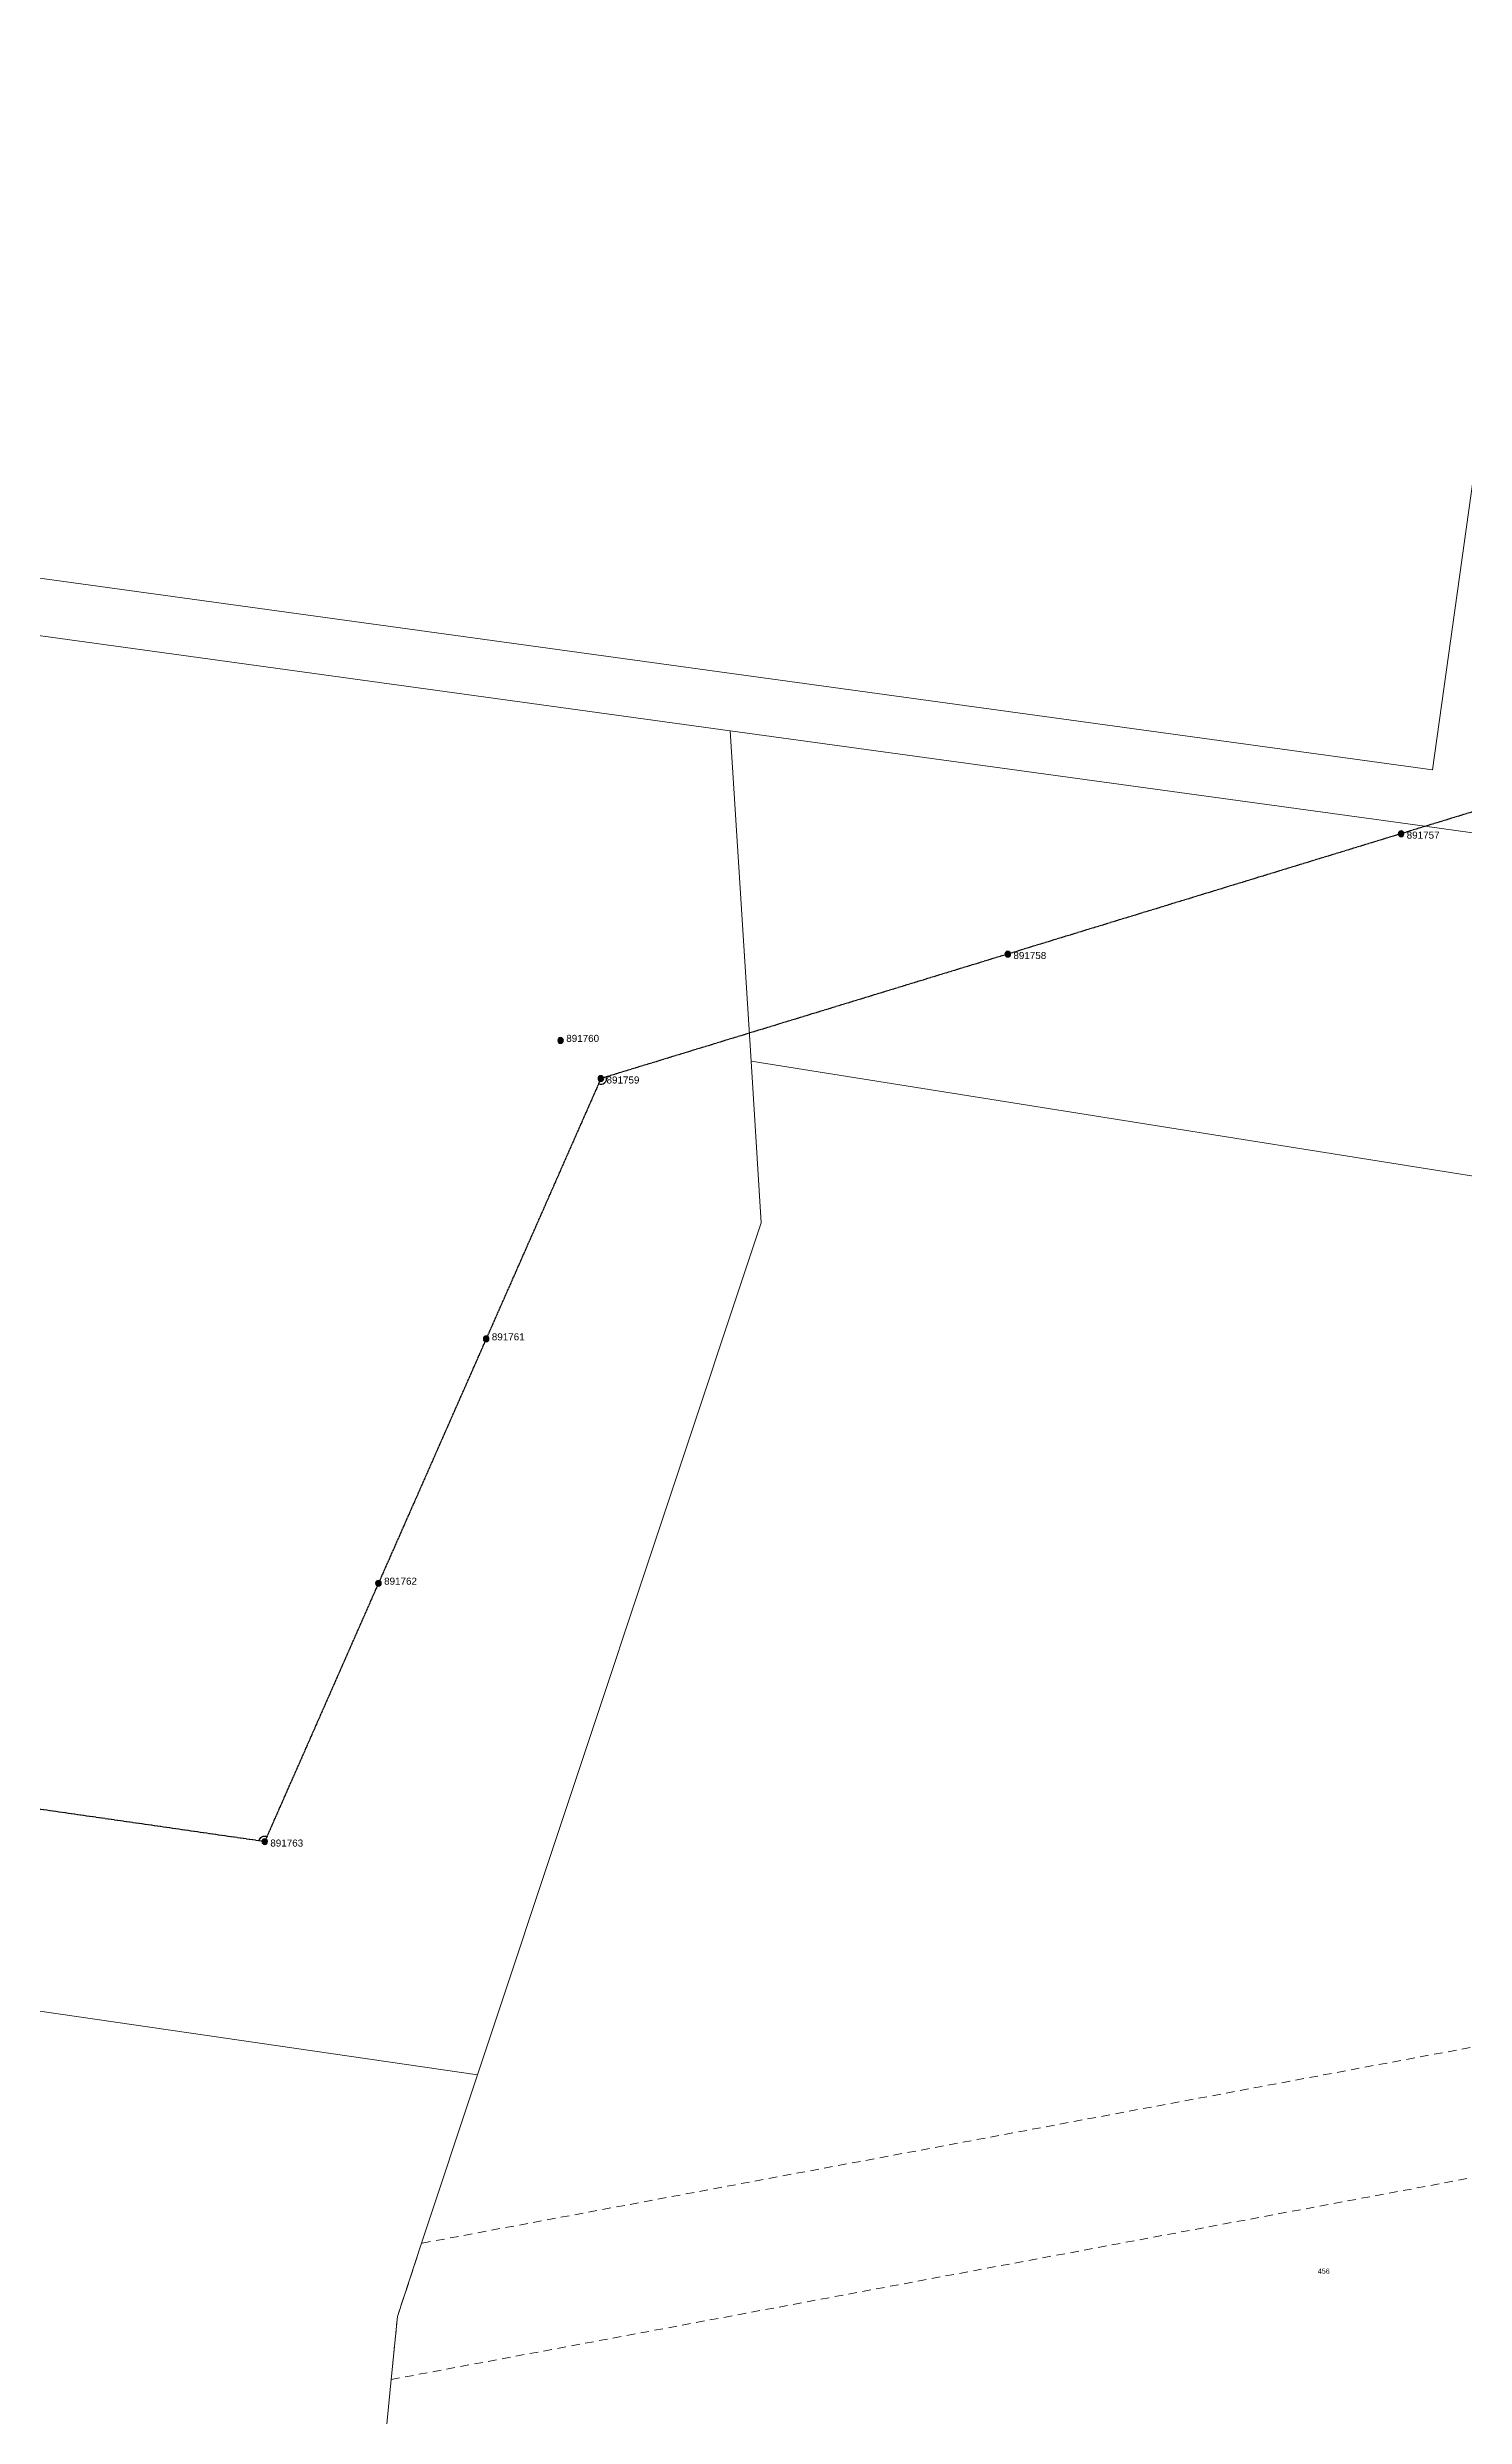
# Model space of a CAD drawing. Header units: metres. Extents: x 231386 to 238683, y 6156973 to 6161532.
# Drawn here: x 232602 to 233105, y 6157718 to 6158557 of the extents above; entities that cross this region are included whole.
import ezdxf
from ezdxf.enums import TextEntityAlignment as Align

# ---------------------------------------------------------------- set-up
doc = ezdxf.new("R2010")
doc.units = ezdxf.units.M
doc.linetypes.add('Cable Exist OH', pattern=[1, 1, 0])
doc.linetypes.add('Dash', pattern=[5, 3, -2])
doc.layers.get('0').update_dxf_attribs({"color": 6})
doc.layers.add('Cadastre Easements_SP_EXT', color=8, linetype='Continuous', lineweight=5)
doc.layers.add('Cadastre Land Parcels_SP_EXT', color=8, linetype='Continuous', lineweight=5)
doc.layers.add('Mains_HV_EXT', color=7, linetype='Continuous')
doc.layers.add('SupportsOH_SP_TR_HV_LV_SL_EXT', color=7, linetype='Continuous')
doc.styles.add('POLE_LABEL', font='arial.ttf')
doc.styles.get("Standard").update_dxf_attribs({"font": 'arial.ttf'})

# ---------------------------------------------------------------- blocks, each defined once
blk = doc.blocks.new('POLE_EXT')
blk.add_hatch(color=256).paths.add_polyline_path([(-1, 0, 1), (1, 0, 1)])
blk.add_lwpolyline([(-1, 0, 1), (1, 0, 1)], format="xyb", close=True)
for tag, height, flags, p in [('pNumber', 2.5, 8, (-17.84, 2.07)), ('OWNED_BY', 0.2, 9, (1.35, -0.4)), ('SPECIAL_USE', 0.2, 9, (1.35, -0.8)), ('STATE', 0.2, 9, (1.35, -1)), ('cLV', 0.2, 9, (1.35, -1.4)), ('hDepth', 0.2, 9, (1.35, -1.6)), ('hDia', 0.2, 9, (1.35, -1.8)), ('cHV', 0.2, 9, (1.35, -2)), ('cLinedev', 0.2, 9, (1.35, -3.4)), ('pExisting', 0.2, 9, (1.35, -3.8)), ('pFooting', 0.2, 9, (1.35, -4.4)), ('pNew', 0.2, 9, (1.35, -4.6)), ('pRelocate', 0.2, 9, (1.35, -5)), ('pRemove', 0.2, 9, (1.35, -5.2)), ('pReplace', 0.2, 9, (1.35, -5.4)), ('pStay', 0.2, 9, (1.35, -5.6)), ('pType', 0.2, 9, (1.35, -5.8)), ('cspan', 0.2, 9, (1.35, -6)), ('STREETNAME', 0.2, 9, (1.35, -6.2)), ('SUBURB', 0.2, 9, (1.35, -6.4)), ('OPERATED_BY', 0.2, 9, (1.36, -7.01)), ('PARENT', 0.2, 9, (1.35, -0.6)), ('USAGE', 0.2, 9, (1.35, -1.2)), ('LBRACKET', 0.2, 9, (1.35, -2.2)), ('LExisting', 0.2, 9, (1.35, -2.4)), ('LANTNUMBER', 0.2, 9, (1.35, -2.6)), ('LOther', 0.2, 9, (1.35, -2.8)), ('LRemove', 0.2, 9, (1.35, -3)), ('LEGEND', 0.2, 9, (1.35, -3.2)), ('LOCATION', 0.2, 9, (1.35, -3.6)), ('PFNUMBER', 0.2, 9, (1.35, -4)), ('NEWPFNUMBER', 0.2, 9, (1.35, -4.2)), ('NOTES', 0.2, 9, (1.35, -6.6)), ('MAINTAINED_BY', 0.2, 9, (1.36, -6.81))]:
    blk.add_attdef(tag, text='', height=height, dxfattribs=dict(flags=flags)).set_placement(p, align=Align.MIDDLE_LEFT)
at = {"style": 'POLE_LABEL'}
for tag, height, flags, p in [('STRUCTURE_PLANT_NUMBER', 0.2, 9, (1.35, 0.03)), ('ASSET_NUM', 2.5, 8, (2, 2)), ('STREET_CODE', 0.2, 9, (1.35, -0.2))]:
    blk.add_attdef(tag, text='', height=height, dxfattribs=dict(at, flags=flags)).set_placement(p, align=Align.MIDDLE_LEFT)
at = {"flags": 1}
blk.add_attdef('Z', (1.35, -7.33), '', height=0.2, dxfattribs=at)

msp = doc.modelspace()

# ---------------------------------------------------------------- linework, layer by layer
at = {"layer": 'Cadastre Easements_SP_EXT', "linetype": 'Dash'}
msp.add_lwpolyline([(233516.97, 6157878.8), (233524.39, 6157926.42), (232734.77, 6157779.08), (232726.17, 6157753.07), (232723.97, 6157730.8), (233516.97, 6157878.8)], close=True, dxfattribs=at)
at = {"layer": 'Cadastre Land Parcels_SP_EXT', "linetype": 'Continuous'}
for points in [[(233242.45, 6159092.57), (232439.02, 6159208.74), (232348.24, 6158557.1), (232210.82, 6158573.31), (232189.15, 6158425.79), (232842.99, 6158335.73), (233093.19, 6158301.34), (233126.06, 6158536.11), (233143.21, 6158658.56), (233162.28, 6158794.78), (233185.09, 6158957.22), (233223.42, 6158951.34), (233242.45, 6159092.57)], [(232844.23, 6158315.22), (232186.25, 6158405.83), (232130.36, 6158025.23), (232127.45, 6158005.27), (232116.66, 6157931.57), (232754.59, 6157838.73), (232855.16, 6158140.77), (232851.57, 6158198.07), (232844.23, 6158315.22)], [(233107.42, 6158278.99), (233090.47, 6158281.39), (232844.23, 6158315.22), (232851.57, 6158198.07), (233224.29, 6158138.81), (233107.42, 6158278.99)], [(233421.96, 6157269.91), (233516.97, 6157878.8), (233524.39, 6157926.42), (233546.29, 6158066.63), (233251.33, 6158114.17), (233243.86, 6158115.39), (233224.29, 6158138.81), (232851.57, 6158198.07), (232855.16, 6158140.77), (232754.59, 6157838.73), (232734.77, 6157779.08), (232726.17, 6157753.07), (232723.97, 6157730.8), (232703.19, 6157517.78), (232783.18, 6157457.26), (232825.04, 6157332.56), (232841.98, 6157329.95), (233417.57, 6157241.14), (233421.96, 6157269.91)]]:
    msp.add_lwpolyline(points, close=True, dxfattribs=at)
for points in [[(233126.06, 6158536.11), (233093.19, 6158301.34), (232842.99, 6158335.73), (232189.15, 6158425.79), (232180.94, 6158426.92), (232169.26, 6158428.54), (232167.82, 6158418.63), (232166.36, 6158408.58), (232117.47, 6158075.82), (232110.46, 6158028.1), (232059.04, 6158035.5)], [(232076.25, 6157656.13), (232116.66, 6157931.57), (232127.45, 6158005.27), (232130.36, 6158025.23), (232186.25, 6158405.83), (232844.23, 6158315.22), (233090.47, 6158281.39), (233107.42, 6158278.99)]]:
    msp.add_lwpolyline(points, dxfattribs=at)
at = {"layer": 'Mains_HV_EXT', "linetype": 'Cable Exist OH'}
for points in [[(233632.89, 6158447.26), (233512.95, 6158410.5), (233360.24, 6158363.8), (233217.82, 6158320.24), (233082.07, 6158278.72), (232942.61, 6158236.06), (232798.34, 6158191.94)], [(232798.34, 6158191.94), (232757.65, 6158099.65), (232719.46, 6158013.03), (232679.11, 6157921.45)], [(232679.11, 6157921.45), (232556.11, 6157939.15), (232440.22, 6157955.83), (232310.91, 6157974.44), (232184.25, 6157992.67), (232058.41, 6158010.78), (231957.42, 6158025.31), (231875.19, 6158037.14), (231779.55, 6158050.91), (231670.27, 6158066.64), (231568.58, 6158081.27)]]:
    msp.add_lwpolyline(points, dxfattribs=at)
at = {"layer": 'Mains_HV_EXT', "linetype": 'Continuous'}
for points in [[(232797.54, 6158190.11, 0.637311), (232800.26, 6158192.51)], [(232677.13, 6157921.7, -0.499951), (232679.91, 6157923.28)]]:
    msp.add_lwpolyline(points, format="xyb", dxfattribs=at)

# ---------------------------------------------------------------- block references
at = {"layer": 'SupportsOH_SP_TR_HV_LV_SL_EXT'}
ref = msp.add_blockref('POLE_EXT', (233082.07, 6158278.72), dxfattribs=at)
ref.add_attrib('ASSET_NUM', '891757', dxfattribs={"layer": '0', "height": 2.5, "style": 'POLE_LABEL'}).set_placement((233084.07, 6158279.47), align=Align.TOP_LEFT)
ref = msp.add_blockref('POLE_EXT', (232942.61, 6158236.06), dxfattribs=at)
ref.add_attrib('ASSET_NUM', '891758', dxfattribs={"layer": '0', "height": 2.5, "style": 'POLE_LABEL'}).set_placement((232944.61, 6158236.81), align=Align.TOP_LEFT)
ref = msp.add_blockref('POLE_EXT', (232784.05, 6158205.44), dxfattribs=at)
ref.add_attrib('ASSET_NUM', '891760', dxfattribs={"layer": '0', "height": 2.5, "style": 'POLE_LABEL'}).set_placement((232786.05, 6158206.19), align=Align.MIDDLE_LEFT)
ref = msp.add_blockref('POLE_EXT', (232798.34, 6158191.94), dxfattribs=at)
ref.add_attrib('ASSET_NUM', '891759', dxfattribs={"layer": '0', "height": 2.5, "style": 'POLE_LABEL'}).set_placement((232800.34, 6158192.69), align=Align.TOP_LEFT)
ref = msp.add_blockref('POLE_EXT', (232757.65, 6158099.65), dxfattribs=at)
ref.add_attrib('ASSET_NUM', '891761', dxfattribs={"layer": '0', "height": 2.5, "style": 'POLE_LABEL'}).set_placement((232759.65, 6158100.4), align=Align.MIDDLE_LEFT)
ref = msp.add_blockref('POLE_EXT', (232719.46, 6158013.03), dxfattribs=at)
ref.add_attrib('ASSET_NUM', '891762', dxfattribs={"layer": '0', "height": 2.5, "style": 'POLE_LABEL'}).set_placement((232721.46, 6158013.78), align=Align.MIDDLE_LEFT)
ref = msp.add_blockref('POLE_EXT', (232679.11, 6157921.45), dxfattribs=at)
ref.add_attrib('ASSET_NUM', '891763', dxfattribs={"layer": '0', "height": 2.5, "style": 'POLE_LABEL'}).set_placement((232681.11, 6157922.2), align=Align.TOP_LEFT)

# ---------------------------------------------------------------- texts
at = {"layer": 'Cadastre Land Parcels_SP_EXT'}
msp.add_text('456', height=1.8, dxfattribs=at).set_placement((233052.57, 6157768.3))

doc.saveas('drawing.dxf')
